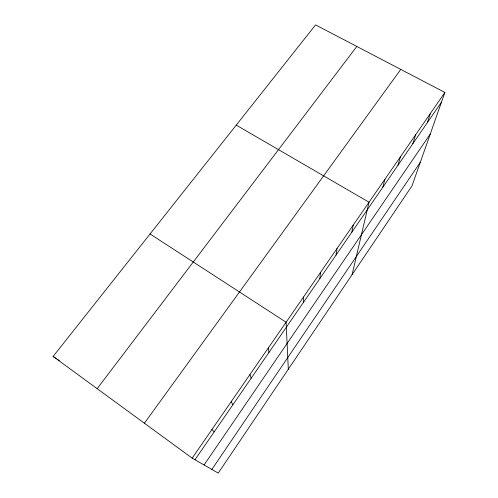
<?xml version="1.0" encoding="UTF-8"?>
<svg xmlns="http://www.w3.org/2000/svg" width="498" height="498" viewBox="0 0 498 498"><rect width="100%" height="100%" fill="white"/><g stroke="black" fill="none" stroke-linecap="round" stroke-linejoin="round"><path stroke-width="0.75" d="M303.288 302.616L303.494 297.045M319.847 278.6L320.475 272.481M336.019 255.138L337.046 248.502M351.812 232.224L353.225 225.09M352.074 274.709L369.03 202.225L236.239 125.11M382.788 187.292L384.923 179.224M397.97 165.268L400.448 156.764M412.805 143.748L415.612 134.834M427.309 122.707L430.421 113.401M444.895 92.454L412.014 185.847L218.236 473.1L192.153 458.148L53.105 356.45L315.564 24.9L444.895 92.454L192.153 458.148M211.849 469.44L420.331 162.224M204.056 464.97L430.241 134.08M194.967 459.76L441.489 102.14M144.401 423.219L400.766 69.403M97.16 388.67L356.817 46.451M150.054 233.979L286.095 322.225L288.317 369.217M53.105 356.45L56.218 358.516M57.463 359.344L59.33 360.583M211.924 429.537L214.171 431.897M231.184 401.668L232.89 404.743M249.952 374.515L251.148 378.262M268.254 348.04L268.951 352.428"/></g></svg>
